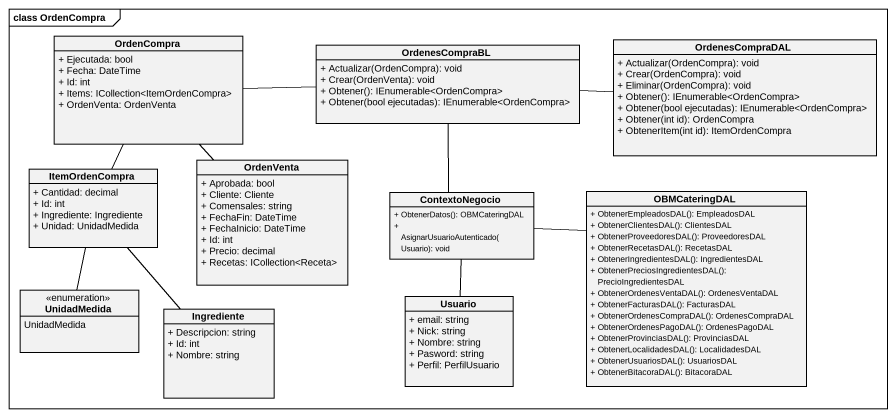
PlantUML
@startuml
mainframe class OrdenCompra
hide circle
hide empty members
skinparam classAttributeIconSize 0
class OrdenCompra {
  + Ejecutada: bool
  + Fecha: DateTime
  + Id: int
  + Items: ICollection<ItemOrdenCompra>
  + OrdenVenta: OrdenVenta
}
class OrdenesCompraDAL {
  + Actualizar(OrdenCompra): void
  + Crear(OrdenCompra): void
  + Eliminar(OrdenCompra): void
  + Obtener(): IEnumerable<OrdenCompra>
  + Obtener(bool ejecutadas): IEnumerable<OrdenCompra>
  + Obtener(int id): OrdenCompra
  + ObtenerItem(int id): ItemOrdenCompra
}
class OrdenesCompraBL {
  + Actualizar(OrdenCompra): void
  + Crear(OrdenVenta): void
  + Obtener(): IEnumerable<OrdenCompra>
  + Obtener(bool ejecutadas): IEnumerable<OrdenCompra>
}
class OrdenVenta {
  + Aprobada: bool
  + Cliente: Cliente
  + Comensales: string
  + FechaFin: DateTime
  + FechaInicio: DateTime
  + Id: int
  + Precio: decimal
  + Recetas: ICollection<Receta>
}
class ItemOrdenCompra {
  + Cantidad: decimal
  + Id: int
  + Ingrediente: Ingrediente
  + Unidad: UnidadMedida
}
class ContextoNegocio {
  + ObtenerDatos(): OBMCateringDAL
  + AsignarUsuarioAutenticado(Usuario): void
}
class OBMCateringDAL {
  + ObtenerEmpleadosDAL(): EmpleadosDAL
  + ObtenerClientesDAL(): ClientesDAL
  + ObtenerProveedoresDAL(): ProveedoresDAL
  + ObtenerRecetasDAL(): RecetasDAL
  + ObtenerIngredientesDAL(): IngredientesDAL
  + ObtenerPreciosIngredientesDAL(): PrecioIngredientesDAL
  + ObtenerOrdenesVentaDAL(): OrdenesVentaDAL
  + ObtenerFacturasDAL(): FacturasDAL
  + ObtenerOrdenesCompraDAL(): OrdenesCompraDAL
  + ObtenerOrdenesPagoDAL(): OrdenesPagoDAL
  + ObtenerProvinciasDAL(): ProvinciasDAL
  + ObtenerLocalidadesDAL(): LocalidadesDAL
  + ObtenerUsuariosDAL(): UsuariosDAL
  + ObtenerBitacoraDAL(): BitacoraDAL
}
enum UnidadMedida {
  UnidadMedida
}
class Ingrediente {
  + Descripcion: string
  + Id: int
  + Nombre: string
}
class Usuario {
  + email: string
  + Nick: string
  + Nombre: string
  + Pasword: string
  + Perfil: PerfilUsuario
}
OrdenCompra -right- OrdenesCompraBL
OrdenCompra -- OrdenVenta
OrdenCompra -- ItemOrdenCompra
OrdenesCompraBL -right- OrdenesCompraDAL
OrdenesCompraBL -- ContextoNegocio
ItemOrdenCompra -- UnidadMedida
ItemOrdenCompra -- Ingrediente
ContextoNegocio -right- OBMCateringDAL
ContextoNegocio -- Usuario
@enduml
